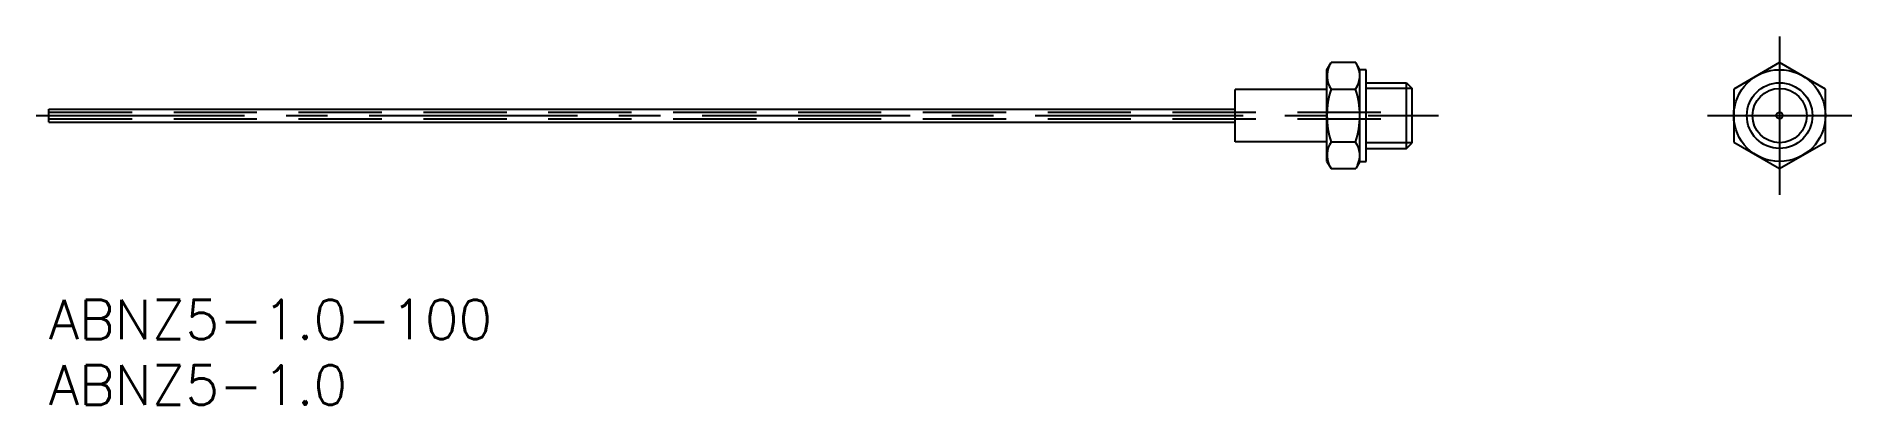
# Model space of a CAD drawing. Extents: x -1 to 138, y -8 to 20.
import ezdxf

# ---------------------------------------------------------------- set-up
doc = ezdxf.new("R2010")
doc.units = 0
doc.header["$LTSCALE"] = 0.5
doc.linetypes.add('CENTER', pattern=[50.8, 31.75, -6.35, 6.35, -6.35])
doc.linetypes.add('DASHED', pattern=[19.05, 12.7, -6.35])
for name, color, linetype in [('MSM_CENTER', 1, 'CENTER'), ('MSM_CONTINUOUS', 7, 'CONTINUOUS'), ('MSM_DASHED', 4, 'DASHED'), ('MSM_NARROW', 5, 'CONTINUOUS'), ('MSM_PART_NUMBER', 7, 'CONTINUOUS')]:
    doc.layers.add(name, color=color, linetype=linetype)
doc.styles.get("Standard").update_dxf_attribs({"font": 'txt.shx', "height": 3, "bigfont": 'bigfont.shx'})

# ---------------------------------------------------------------- blocks, each defined once
blk = doc.blocks.new('*U8')
at = {"layer": 'MSM_PART_NUMBER'}
blk.add_text('ABNZ5-1.0-100', height=3, dxfattribs=at).set_placement((0, -3))
blk = doc.blocks.new('*U9')
at = {"layer": 'MSM_PART_NUMBER'}
blk.add_text('ABNZ5-1.0', height=3, dxfattribs=at).set_placement((0, -8))

msp = doc.modelspace()

# ---------------------------------------------------------------- linework, layer by layer
at = {"layer": 'MSM_CENTER'}
for p, q in [((132.03, 20.08), (132.03, 8)), ((-0.96, 14.04), (106, 14.04)), ((126.53, 14.04), (137.53, 14.04))]:
    msp.add_line(p, q, dxfattribs=at)
at = {"layer": 'MSM_CONTINUOUS'}
for p, q in [((97.5, 17.54), (97.81, 18.08)), ((99.69, 18.08), (97.81, 18.08)), ((100, 17.54), (99.69, 18.08)), ((132.03, 18.08), (128.53, 16.06)), ((135.53, 16.06), (132.03, 18.08)), ((97.5, 10.54), (97.5, 17.54)), ((100.5, 17.54), (100, 17.54)), ((100, 10.54), (100, 17.54)), ((100.5, 10.54), (100.5, 17.54)), ((90.5, 12.04), (90.5, 16.04)), ((97.5, 16.04), (90.5, 16.04)), ((97.81, 16.06), (99.69, 16.06)), ((100.5, 16.54), (103.57, 16.54)), ((103.57, 11.54), (103.57, 16.54)), ((103.57, 16.54), (104, 16.11)), ((104, 11.97), (104, 16.11)), ((128.53, 16.06), (128.53, 12.02)), ((135.53, 12.02), (135.53, 16.06)), ((0, 13.54), (0, 14.54)), ((0, 14.54), (90.5, 14.54)), ((0, 13.54), (90.5, 13.54)), ((97.5, 12.04), (90.5, 12.04)), ((99.69, 12.02), (97.81, 12.02)), ((100.5, 11.54), (103.57, 11.54)), ((103.57, 11.54), (104, 11.97)), ((128.53, 12.02), (132.03, 10)), ((132.03, 10), (135.53, 12.02)), ((97.5, 10.54), (97.81, 10)), ((97.81, 10), (99.69, 10)), ((100, 10.54), (99.69, 10)), ((100, 10.54), (100.5, 10.54))]:
    msp.add_line(p, q, dxfattribs=at)
for radius in [3.5, 2.5, 0.25]:
    msp.add_circle((132.03, 14.04), radius, dxfattribs=at)
for centre, radius, start, end in [((99.29, 17.07), 1.79, 154.3842, 214.3842), ((98.21, 17.07), 1.79, 325.6158, 25.6158), ((104.19, 14.04), 6.69, 162.412, 197.588), ((93.31, 14.04), 6.69, 342.412, 17.588), ((99.29, 11.01), 1.79, 145.6158, 205.6158), ((98.21, 11.01), 1.79, 334.3842, 34.3842)]:
    msp.add_arc(centre, radius, start, end, dxfattribs=at)
at = {"layer": 'MSM_DASHED'}
for p, q in [((0, 14.29), (104, 14.29)), ((0, 13.79), (104, 13.79))]:
    msp.add_line(p, q, dxfattribs=at)
at = {"layer": 'MSM_NARROW'}
for p, q in [((104, 16.11), (100.5, 16.11)), ((104, 11.97), (100.5, 11.97))]:
    msp.add_line(p, q, dxfattribs=at)
msp.add_circle((132.03, 14.04), 2.07, dxfattribs=at)

# ---------------------------------------------------------------- block references
at = {"layer": 'MSM_CONTINUOUS'}
for name in ['*U8', '*U9']:
    msp.add_blockref(name, (0, 0), dxfattribs=at)

doc.saveas('drawing.dxf')
